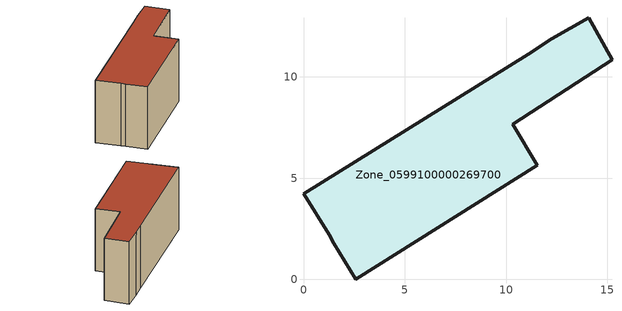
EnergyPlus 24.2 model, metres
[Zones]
Zone_0599100000269700
 floor ground (C_G): 2.58,0 1.5,1.77 1.26,2.21 0,4.22 11.09,11.12 12.26,11.88 14.08,12.92 15.23,10.83 10.34,7.66 11.54,5.62 z0
 wall outside (C_F): 15.23,10.83 14.08,12.92 12.26,11.88 11.09,11.12 0,4.22 1.26,2.21 1.5,1.77 2.58,0 11.54,5.62 10.34,7.66 15.23,10.83 z0:6.24
 roof outside (C_R): 1.5,1.77 2.58,0 11.54,5.62 10.34,7.66 15.23,10.83 14.08,12.92 12.26,11.88 11.09,11.12 0,4.22 1.26,2.21 z6.24
[BUILDING]
Pand.0599100000269700: North Axis=0; Terrain=City; Loads Convergence Tolerance Value=0.04; Temperature Convergence Tolerance Value=0.4; Solar Distribution=FullExterior; Maximum Number of Warmup Days=25; Minimum Number of Warmup Days=1
[Site:Location]
Rotterdam.The.Hague.AP_ZH_NLD Design_Conditions: Latitude=51.96; Longitude=4.45; Time Zone=1; Elevation=-4.5
[SITE:GROUNDTEMPERATURE:BUILDINGSURFACE]
18, 18, 18, 18, 18, 18, 18, 18, 18, 18, 18, 18
[MATERIAL] Thermal Absorptance=0.9; Solar Absorptance=0.7; Visible Absorptance=0.7
Name | Roughness | Thickness | Conductivity | Density | Specific Heat
G.TI.1946 | MediumSmooth | 0.15 | 1 | 540 | 1210
F.TI.1946 | Rough | 0.3 | 0.857143 | 1920 | 840
R.TI.1946 | MediumRough | 0.2 | 0.1 | 1500 | 1000
[CONSTRUCTION]
C_G: G.TI.1946
C_F: F.TI.1946
C_R: R.TI.1946
[ZONE]
Zone_0599100000269700: Type=1; Multiplier=1; Ceiling Height=Autocalculate; Volume=Autocalculate; Floor Area=autocalculate; Part of Total Floor Area=Yes
[ZONEINFILTRATION:DESIGNFLOWRATE]
Infil_Zone_0599100000269700: Zone or ZoneList or Space or SpaceList=Zone_0599100000269700; Schedule=AlwaysOn; Design Flow Rate Calculation Method=Flow/Area; Flow Rate per Floor Area=0.003; Constant Term Coefficient=1; Temperature Term Coefficient=0; Velocity Term Coefficient=0; Velocity Squared Term Coefficient=0
[HVACTEMPLATE:ZONE:IDEALLOADSAIRSYSTEM]
Zone_0599100000269700: Maximum Heating Supply Air Temperature=50; Minimum Cooling Supply Air Temperature=13; Maximum Heating Supply Air Humidity Ratio=0.0156; Minimum Cooling Supply Air Humidity Ratio=0.0077; Heating Limit=NoLimit; Cooling Limit=NoLimit; Dehumidification Control Type=ConstantSensibleHeatRatio; Cooling Sensible Heat Ratio=0.7; Dehumidification Setpoint=60; Humidification Control Type=None; Humidification Setpoint=30; Outdoor Air Method=None; Outdoor Air Flow Rate per Person=0.00944; Outdoor Air Flow Rate per Zone Floor Area=0; Outdoor Air Flow Rate per Zone=0; Demand Controlled Ventilation Type=None; Outdoor Air Economizer Type=NoEconomizer; Heat Recovery Type=None; Sensible Heat Recovery Effectiveness=0.7; Latent Heat Recovery Effectiveness=0.65
[ZONECONTROL:THERMOSTAT]
ThermostatControl_Zone_0599100000269700: Zone or ZoneList=Zone_0599100000269700; Control Type Schedule=DualSetpointControlType; Control 1=Thermostat_Zone_0599100000269700; Temperature Difference Between Cutout And Setpoint=0
[THERMOSTATSETPOINT:DUALSETPOINT]
Thermostat_Zone_0599100000269700: Heating Setpoint Temperature Schedule=HeatingSetpoint_Zone_0599100000269700; Cooling Setpoint Temperature Schedule=CoolingSetpoint_Zone_0599100000269700
[SCHEDULE:COMPACT]
HeatingSetpoint_Zone_0599100000269700: Through: 12/31, For: AllDays, Until: 24:00, 21
CoolingSetpoint_Zone_0599100000269700: Through: 12/31, For: AllDays, Until: 24:00, 24
DualSetpointControlType: Through: 12/31, For: AllDays, Until: 24:00, 4
AlwaysOn: Through: 12/31, For: AllDays, Until: 24:00, 1
